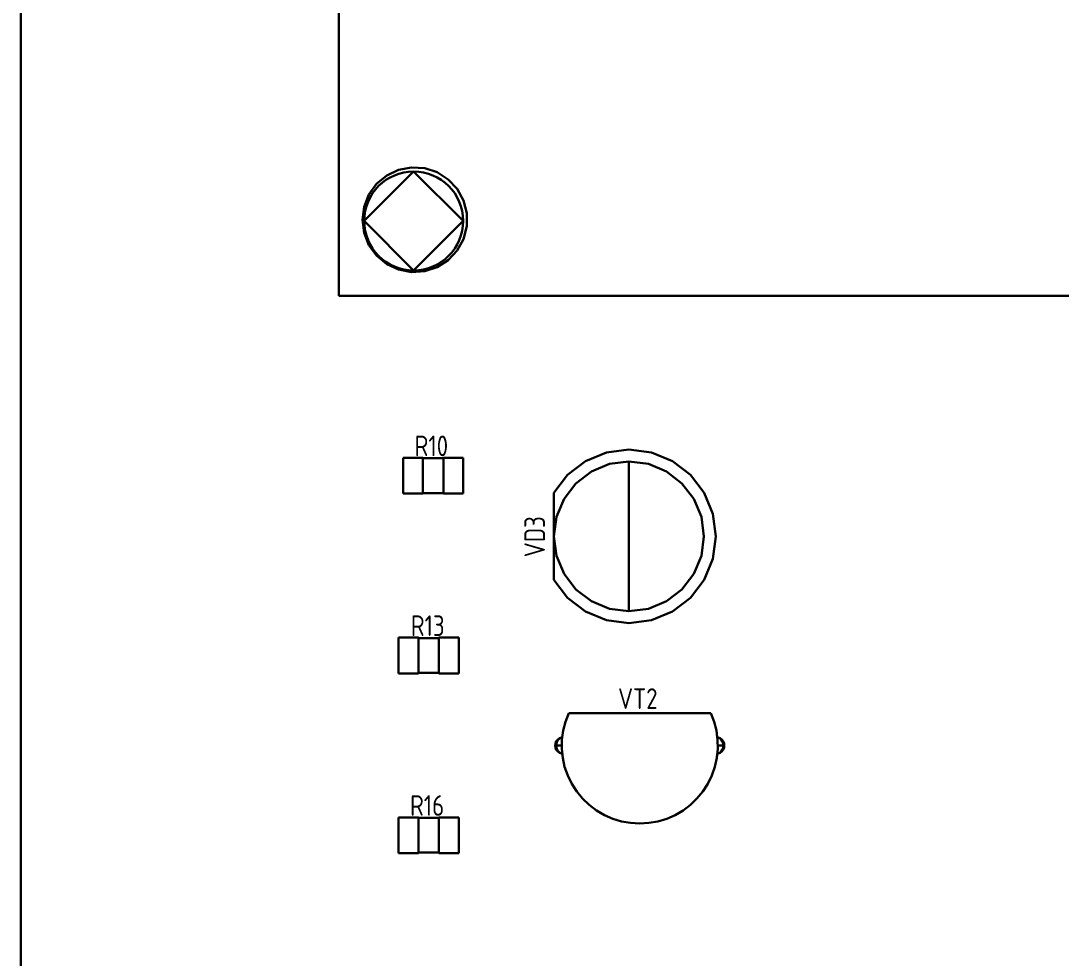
# Model space of a CAD drawing. Extents: x 346 to 4955, y 45 to 639.
# Drawn here: x 3308.2 to 3377.6, y 368.6 to 431.1 of the extents above; entities that cross this region are included whole.
import ezdxf

# ---------------------------------------------------------------- set-up
doc = ezdxf.new("R2010")
doc.units = 0
doc.header["$MEASUREMENT"] = 0
doc.layers.get('0').update_dxf_attribs({"linetype": 'CONTINUOUS'})
doc.styles.add('GOST type A0', font='gost.TTF', dxfattribs={"oblique": 15, "height": 3.5})

msp = doc.modelspace()

# ---------------------------------------------------------------- linework, layer by layer
at = {"lineweight": 30}
msp.add_line((3308.172, 576.79), (3308.172, 215.59), dxfattribs=at)
at = {"color": 7, "lineweight": 30}
for p, q in [((3329.372, 532.79), (3329.372, 412.79)), ((3329.372, 532.79), (3329.372, 412.79)), ((3329.372, 532.79), (3329.372, 412.79)), ((3329.372, 532.79), (3329.372, 412.79)), ((3333.37, 421.198), (3332.576, 420.826)), ((3333.37, 421.198), (3332.576, 420.826)), ((3334.232, 421.364), (3333.37, 421.198)), ((3334.232, 421.364), (3333.37, 421.198)), ((3335.108, 421.308), (3334.232, 421.364)), ((3335.108, 421.308), (3334.232, 421.364)), ((3335.942, 421.036), (3335.108, 421.308)), ((3335.942, 421.036), (3335.108, 421.308)), ((3334.372, 421.09), (3331.072, 417.79)), ((3332.576, 420.826), (3331.9, 420.266)), ((3332.576, 420.826), (3331.9, 420.266)), ((3337.672, 417.79), (3334.372, 421.09)), ((3336.682, 420.566), (3335.942, 421.036)), ((3336.682, 420.566), (3335.942, 421.036)), ((3337.284, 419.928), (3336.682, 420.566)), ((3337.284, 419.928), (3336.682, 420.566)), ((3331.9, 420.266), (3331.384, 419.556)), ((3331.9, 420.266), (3331.384, 419.556)), ((3337.706, 419.158), (3337.284, 419.928)), ((3337.706, 419.158), (3337.284, 419.928)), ((3331.384, 419.556), (3331.062, 418.74)), ((3331.384, 419.556), (3331.062, 418.74)), ((3337.924, 418.308), (3337.706, 419.158)), ((3337.924, 418.308), (3337.706, 419.158)), ((3331.062, 418.74), (3330.952, 417.87)), ((3331.062, 418.74), (3330.952, 417.87)), ((3331.062, 417), (3330.952, 417.87)), ((3331.062, 417), (3330.952, 417.87)), ((3331.072, 417.79), (3334.372, 414.49)), ((3334.372, 414.49), (3337.672, 417.79)), ((3337.924, 417.432), (3337.924, 418.308)), ((3337.924, 417.432), (3337.924, 418.308)), ((3337.924, 417.432), (3337.706, 416.582)), ((3337.924, 417.432), (3337.706, 416.582)), ((3331.384, 416.184), (3331.062, 417)), ((3331.384, 416.184), (3331.062, 417)), ((3337.706, 416.582), (3337.284, 415.812)), ((3337.706, 416.582), (3337.284, 415.812)), ((3331.9, 415.474), (3331.384, 416.184)), ((3331.9, 415.474), (3331.384, 416.184)), ((3337.284, 415.812), (3336.682, 415.174)), ((3337.284, 415.812), (3336.682, 415.174)), ((3332.576, 414.914), (3331.9, 415.474)), ((3332.576, 414.914), (3331.9, 415.474)), ((3336.682, 415.174), (3335.942, 414.704)), ((3336.682, 415.174), (3335.942, 414.704)), ((3333.37, 414.542), (3332.576, 414.914)), ((3333.37, 414.542), (3332.576, 414.914)), ((3334.232, 414.376), (3333.37, 414.542)), ((3334.232, 414.376), (3333.37, 414.542)), ((3335.108, 414.432), (3334.232, 414.376)), ((3335.108, 414.432), (3334.232, 414.376)), ((3335.942, 414.704), (3335.108, 414.432)), ((3335.942, 414.704), (3335.108, 414.432)), ((3329.372, 412.79), (3525.372, 412.79)), ((3525.372, 412.79), (3329.372, 412.79)), ((3329.372, 412.79), (3525.372, 412.79)), ((3525.372, 412.79), (3329.372, 412.79)), ((3348.732, 402.54), (3347.232, 402.342)), ((3347.232, 402.342), (3348.732, 402.54)), ((3348.732, 402.54), (3347.232, 402.342)), ((3347.232, 402.342), (3348.732, 402.54)), ((3350.234, 402.342), (3348.732, 402.54)), ((3348.732, 402.54), (3350.234, 402.342)), ((3350.234, 402.342), (3348.732, 402.54)), ((3348.732, 402.54), (3350.234, 402.342)), ((3333.67, 401.984), (3333.67, 399.596)), ((3334.99, 401.984), (3333.67, 401.984)), ((3333.67, 401.984), (3333.67, 399.596)), ((3333.67, 401.984), (3334.99, 401.984)), ((3333.67, 401.984), (3333.67, 399.596)), ((3334.99, 401.984), (3333.67, 401.984)), ((3333.67, 401.984), (3333.67, 399.596)), ((3333.67, 401.984), (3334.99, 401.984)), ((3334.99, 401.95), (3334.99, 401.984)), ((3334.99, 401.984), (3334.99, 399.596)), ((3334.99, 401.95), (3334.99, 401.984)), ((3334.99, 401.984), (3334.99, 399.596)), ((3336.362, 401.95), (3334.99, 401.95)), ((3334.99, 401.95), (3336.362, 401.95)), ((3336.362, 401.95), (3334.99, 401.95)), ((3334.99, 401.95), (3336.362, 401.95)), ((3337.682, 401.984), (3336.362, 401.984)), ((3336.362, 401.984), (3336.362, 401.95)), ((3336.362, 401.984), (3336.362, 399.596)), ((3336.362, 401.984), (3337.682, 401.984)), ((3337.682, 401.984), (3336.362, 401.984)), ((3336.362, 401.984), (3336.362, 401.95)), ((3336.362, 401.984), (3336.362, 399.596)), ((3336.362, 401.984), (3337.682, 401.984)), ((3337.682, 399.596), (3337.682, 401.984)), ((3337.682, 401.984), (3337.682, 399.596)), ((3337.682, 399.596), (3337.682, 401.984)), ((3337.682, 401.984), (3337.682, 399.596)), ((3345.834, 401.764), (3344.634, 400.844)), ((3344.634, 400.844), (3345.834, 401.764)), ((3345.834, 401.764), (3344.634, 400.844)), ((3344.634, 400.844), (3345.834, 401.764)), ((3347.232, 402.342), (3345.834, 401.764)), ((3345.834, 401.764), (3347.232, 402.342)), ((3347.232, 402.342), (3345.834, 401.764)), ((3345.834, 401.764), (3347.232, 402.342)), ((3351.632, 401.764), (3350.234, 402.342)), ((3350.234, 402.342), (3351.632, 401.764)), ((3351.632, 401.764), (3350.234, 402.342)), ((3350.234, 402.342), (3351.632, 401.764)), ((3352.834, 400.842), (3351.632, 401.764)), ((3351.632, 401.764), (3352.834, 400.842)), ((3352.834, 400.842), (3351.632, 401.764)), ((3351.632, 401.764), (3352.834, 400.842)), ((3345.196, 400.276), (3346.232, 401.07)), ((3345.196, 400.276), (3346.232, 401.07)), ((3346.232, 401.07), (3347.438, 401.57)), ((3346.232, 401.07), (3347.438, 401.57)), ((3347.438, 401.57), (3348.732, 401.74)), ((3347.438, 401.57), (3348.732, 401.74)), ((3348.732, 401.74), (3350.026, 401.57)), ((3348.732, 401.74), (3348.732, 401.57)), ((3348.732, 401.74), (3350.026, 401.57)), ((3348.732, 401.74), (3348.732, 401.57)), ((3348.732, 401.07), (3348.732, 401.57)), ((3348.732, 401.07), (3348.732, 401.57)), ((3348.732, 400.276), (3348.732, 401.07)), ((3348.732, 400.276), (3348.732, 401.07)), ((3350.026, 401.57), (3351.232, 401.07)), ((3350.026, 401.57), (3351.232, 401.07)), ((3351.232, 401.07), (3352.268, 400.276)), ((3351.232, 401.07), (3352.268, 400.276)), ((3344.634, 400.844), (3343.712, 399.646)), ((3343.712, 399.646), (3344.634, 400.844)), ((3344.634, 400.844), (3343.712, 399.646)), ((3343.712, 399.646), (3344.634, 400.844)), ((3353.756, 399.64), (3352.834, 400.842)), ((3352.834, 400.842), (3353.756, 399.64)), ((3353.756, 399.64), (3352.834, 400.842)), ((3352.834, 400.842), (3353.756, 399.64)), ((3344.402, 399.24), (3345.196, 400.276)), ((3344.402, 399.24), (3345.196, 400.276)), ((3348.732, 399.24), (3348.732, 400.276)), ((3348.732, 399.24), (3348.732, 400.276)), ((3352.268, 400.276), (3353.062, 399.24)), ((3352.268, 400.276), (3353.062, 399.24)), ((3333.67, 399.596), (3334.99, 399.596)), ((3333.67, 399.596), (3334.99, 399.596)), ((3333.67, 399.596), (3334.99, 399.596)), ((3333.67, 399.596), (3334.99, 399.596)), ((3334.99, 399.596), (3334.99, 399.63)), ((3334.99, 399.63), (3336.362, 399.63)), ((3334.99, 399.63), (3336.362, 399.63)), ((3334.99, 399.596), (3334.99, 399.63)), ((3334.99, 399.63), (3336.362, 399.63)), ((3334.99, 399.63), (3336.362, 399.63)), ((3336.362, 399.63), (3336.362, 399.596)), ((3336.362, 399.63), (3336.362, 399.596)), ((3336.362, 399.596), (3337.682, 399.596)), ((3336.362, 399.596), (3337.682, 399.596)), ((3336.362, 399.596), (3337.682, 399.596)), ((3336.362, 399.596), (3337.682, 399.596)), ((3343.712, 399.646), (3343.712, 393.836)), ((3343.712, 399.646), (3343.712, 393.836)), ((3343.712, 399.646), (3343.712, 393.836)), ((3343.712, 399.646), (3343.712, 393.836)), ((3343.902, 398.034), (3344.402, 399.24)), ((3343.902, 398.034), (3344.402, 399.24)), ((3348.732, 398.034), (3348.732, 399.24)), ((3348.732, 398.034), (3348.732, 399.24)), ((3353.062, 399.24), (3353.562, 398.034)), ((3353.062, 399.24), (3353.562, 398.034)), ((3354.334, 398.242), (3353.756, 399.64)), ((3353.756, 399.64), (3354.334, 398.242)), ((3354.334, 398.242), (3353.756, 399.64)), ((3353.756, 399.64), (3354.334, 398.242)), ((3343.732, 396.74), (3343.902, 398.034)), ((3343.732, 396.74), (3343.902, 398.034)), ((3348.732, 396.74), (3348.732, 398.034)), ((3348.732, 396.74), (3348.732, 398.034)), ((3353.562, 398.034), (3353.732, 396.74)), ((3353.562, 398.034), (3353.732, 396.74)), ((3354.532, 396.74), (3354.334, 398.242)), ((3354.334, 398.242), (3354.532, 396.74)), ((3354.532, 396.74), (3354.334, 398.242)), ((3354.334, 398.242), (3354.532, 396.74)), ((3343.732, 396.74), (3343.902, 395.446)), ((3343.732, 396.74), (3343.902, 395.446)), ((3348.732, 395.446), (3348.732, 396.74)), ((3348.732, 395.446), (3348.732, 396.74)), ((3353.562, 395.446), (3353.732, 396.74)), ((3353.562, 395.446), (3353.732, 396.74)), ((3354.334, 395.24), (3354.532, 396.74)), ((3354.334, 395.24), (3354.532, 396.74)), ((3354.334, 395.24), (3354.532, 396.74)), ((3354.334, 395.24), (3354.532, 396.74)), ((3343.902, 395.446), (3344.402, 394.24)), ((3343.902, 395.446), (3344.402, 394.24)), ((3348.732, 394.24), (3348.732, 395.446)), ((3348.732, 394.24), (3348.732, 395.446)), ((3353.062, 394.24), (3353.562, 395.446)), ((3353.062, 394.24), (3353.562, 395.446)), ((3353.756, 393.84), (3354.334, 395.24)), ((3353.756, 393.84), (3354.334, 395.24)), ((3353.756, 393.84), (3354.334, 395.24)), ((3353.756, 393.84), (3354.334, 395.24)), ((3344.402, 394.24), (3345.196, 393.204)), ((3344.402, 394.24), (3345.196, 393.204)), ((3348.732, 393.204), (3348.732, 394.24)), ((3348.732, 393.204), (3348.732, 394.24)), ((3352.268, 393.204), (3353.062, 394.24)), ((3352.268, 393.204), (3353.062, 394.24)), ((3343.712, 393.836), (3344.634, 392.636)), ((3343.712, 393.836), (3344.634, 392.636)), ((3343.712, 393.836), (3344.634, 392.636)), ((3343.712, 393.836), (3344.634, 392.636)), ((3352.834, 392.638), (3353.756, 393.84)), ((3352.834, 392.638), (3353.756, 393.84)), ((3352.834, 392.638), (3353.756, 393.84)), ((3352.834, 392.638), (3353.756, 393.84)), ((3345.196, 393.204), (3346.232, 392.41)), ((3345.196, 393.204), (3346.232, 392.41)), ((3348.732, 392.41), (3348.732, 393.204)), ((3348.732, 392.41), (3348.732, 393.204)), ((3351.232, 392.41), (3352.268, 393.204)), ((3351.232, 392.41), (3352.268, 393.204)), ((3344.634, 392.636), (3345.834, 391.716)), ((3344.634, 392.636), (3345.834, 391.716)), ((3344.634, 392.636), (3345.834, 391.716)), ((3344.634, 392.636), (3345.834, 391.716)), ((3346.232, 392.41), (3347.438, 391.91)), ((3346.232, 392.41), (3347.438, 391.91)), ((3348.732, 391.91), (3348.732, 392.41)), ((3348.732, 391.91), (3348.732, 392.41)), ((3350.026, 391.91), (3351.232, 392.41)), ((3350.026, 391.91), (3351.232, 392.41)), ((3351.632, 391.718), (3352.834, 392.638)), ((3351.632, 391.718), (3352.834, 392.638)), ((3351.632, 391.718), (3352.834, 392.638)), ((3351.632, 391.718), (3352.834, 392.638)), ((3345.834, 391.716), (3347.232, 391.138)), ((3345.834, 391.716), (3347.232, 391.138)), ((3345.834, 391.716), (3347.232, 391.138)), ((3345.834, 391.716), (3347.232, 391.138)), ((3347.438, 391.91), (3348.732, 391.74)), ((3347.438, 391.91), (3348.732, 391.74)), ((3348.732, 391.74), (3350.026, 391.91)), ((3348.732, 391.91), (3348.732, 391.74)), ((3348.732, 391.74), (3350.026, 391.91)), ((3348.732, 391.91), (3348.732, 391.74)), ((3350.234, 391.138), (3351.632, 391.718)), ((3350.234, 391.138), (3351.632, 391.718)), ((3350.234, 391.138), (3351.632, 391.718)), ((3350.234, 391.138), (3351.632, 391.718)), ((3347.232, 391.138), (3348.732, 390.94)), ((3347.232, 391.138), (3348.732, 390.94)), ((3347.232, 391.138), (3348.732, 390.94)), ((3347.232, 391.138), (3348.732, 390.94)), ((3348.732, 390.94), (3350.234, 391.138)), ((3348.732, 390.94), (3350.234, 391.138)), ((3348.732, 390.94), (3350.234, 391.138)), ((3348.732, 390.94), (3350.234, 391.138)), ((3333.366, 389.984), (3333.366, 387.596)), ((3334.686, 389.984), (3333.366, 389.984)), ((3333.366, 389.984), (3333.366, 387.596)), ((3333.366, 389.984), (3334.686, 389.984)), ((3333.366, 389.984), (3333.366, 387.596)), ((3334.686, 389.984), (3333.366, 389.984)), ((3333.366, 389.984), (3333.366, 387.596)), ((3333.366, 389.984), (3334.686, 389.984)), ((3334.686, 389.95), (3334.686, 389.984)), ((3334.686, 389.984), (3334.686, 387.596)), ((3334.686, 389.95), (3334.686, 389.984)), ((3334.686, 389.984), (3334.686, 387.596)), ((3337.378, 389.984), (3336.058, 389.984)), ((3336.058, 389.984), (3336.058, 389.95)), ((3336.058, 389.984), (3336.058, 387.596)), ((3336.058, 389.984), (3337.378, 389.984)), ((3337.378, 389.984), (3336.058, 389.984)), ((3336.058, 389.984), (3336.058, 389.95)), ((3336.058, 389.984), (3336.058, 387.596)), ((3336.058, 389.984), (3337.378, 389.984)), ((3337.378, 387.596), (3337.378, 389.984)), ((3337.378, 389.984), (3337.378, 387.596)), ((3337.378, 387.596), (3337.378, 389.984)), ((3337.378, 389.984), (3337.378, 387.596)), ((3336.058, 389.95), (3334.686, 389.95)), ((3334.686, 389.95), (3336.058, 389.95)), ((3336.058, 389.95), (3334.686, 389.95)), ((3334.686, 389.95), (3336.058, 389.95)), ((3333.366, 387.596), (3334.686, 387.596)), ((3333.366, 387.596), (3334.686, 387.596)), ((3333.366, 387.596), (3334.686, 387.596)), ((3333.366, 387.596), (3334.686, 387.596)), ((3334.686, 387.596), (3334.686, 387.63)), ((3334.686, 387.63), (3336.058, 387.63)), ((3334.686, 387.63), (3336.058, 387.63)), ((3334.686, 387.596), (3334.686, 387.63)), ((3334.686, 387.63), (3336.058, 387.63)), ((3334.686, 387.63), (3336.058, 387.63)), ((3336.058, 387.63), (3336.058, 387.596)), ((3336.058, 387.63), (3336.058, 387.596)), ((3336.058, 387.596), (3337.378, 387.596)), ((3336.058, 387.596), (3337.378, 387.596)), ((3336.058, 387.596), (3337.378, 387.596)), ((3336.058, 387.596), (3337.378, 387.596)), ((3344.714, 384.94), (3344.494, 384.37)), ((3344.714, 384.94), (3344.494, 384.37)), ((3344.714, 384.94), (3344.494, 384.37)), ((3344.714, 384.94), (3344.494, 384.37)), ((3354.19, 384.94), (3344.714, 384.94)), ((3354.19, 384.94), (3344.714, 384.94)), ((3354.19, 384.94), (3344.714, 384.94)), ((3354.19, 384.94), (3344.714, 384.94)), ((3354.41, 384.37), (3354.19, 384.94)), ((3354.41, 384.37), (3354.19, 384.94)), ((3354.41, 384.37), (3354.19, 384.94)), ((3354.41, 384.37), (3354.19, 384.94)), ((3344.342, 383.776), (3344.26, 383.17)), ((3344.342, 383.776), (3344.26, 383.17)), ((3344.342, 383.776), (3344.28, 383.326)), ((3344.342, 383.776), (3344.28, 383.326)), ((3344.494, 384.37), (3344.342, 383.776)), ((3344.494, 384.37), (3344.342, 383.776)), ((3344.494, 384.37), (3344.342, 383.776)), ((3344.494, 384.37), (3344.342, 383.776)), ((3354.562, 383.776), (3354.41, 384.37)), ((3354.562, 383.776), (3354.41, 384.37)), ((3354.562, 383.776), (3354.41, 384.37)), ((3354.562, 383.776), (3354.41, 384.37)), ((3354.624, 383.32), (3354.562, 383.776)), ((3354.644, 383.17), (3354.562, 383.776)), ((3354.624, 383.32), (3354.562, 383.776)), ((3354.644, 383.17), (3354.562, 383.776)), ((3343.888, 383.06), (3343.832, 382.924)), ((3343.888, 383.06), (3343.832, 382.924)), ((3343.888, 383.06), (3343.832, 382.924)), ((3343.888, 383.06), (3343.832, 382.924)), ((3343.978, 383.176), (3343.888, 383.06)), ((3343.978, 383.176), (3343.888, 383.06)), ((3343.978, 383.176), (3343.888, 383.06)), ((3343.978, 383.176), (3343.888, 383.06)), ((3343.944, 383.06), (3343.89, 382.924)), ((3343.944, 383.06), (3343.89, 382.924)), ((3344.03, 383.176), (3343.944, 383.06)), ((3344.03, 383.176), (3343.944, 383.06)), ((3344.092, 383.264), (3343.978, 383.176)), ((3344.092, 383.264), (3343.978, 383.176)), ((3344.092, 383.264), (3343.978, 383.176)), ((3344.092, 383.264), (3343.978, 383.176)), ((3344.142, 383.264), (3344.03, 383.176)), ((3344.142, 383.264), (3344.03, 383.176)), ((3344.228, 383.32), (3344.092, 383.264)), ((3344.228, 383.32), (3344.092, 383.264)), ((3344.228, 383.32), (3344.092, 383.264)), ((3344.228, 383.32), (3344.092, 383.264)), ((3344.272, 383.32), (3344.142, 383.264)), ((3344.272, 383.32), (3344.142, 383.264)), ((3344.28, 383.326), (3344.228, 383.32)), ((3344.28, 383.326), (3344.228, 383.32)), ((3344.28, 383.326), (3344.228, 383.32)), ((3344.28, 383.326), (3344.228, 383.32)), ((3344.26, 383.17), (3344.25, 382.558)), ((3344.26, 383.17), (3344.25, 382.558)), ((3344.28, 383.32), (3344.272, 383.32)), ((3344.28, 383.32), (3344.272, 383.32)), ((3354.676, 383.32), (3354.624, 383.326)), ((3354.624, 383.326), (3354.624, 383.32)), ((3354.676, 383.32), (3354.624, 383.326)), ((3354.676, 383.32), (3354.624, 383.326)), ((3354.624, 383.326), (3354.624, 383.32)), ((3354.676, 383.32), (3354.624, 383.326)), ((3354.632, 383.32), (3354.624, 383.32)), ((3354.632, 383.32), (3354.624, 383.32)), ((3354.762, 383.264), (3354.632, 383.32)), ((3354.762, 383.264), (3354.632, 383.32)), ((3354.654, 382.558), (3354.644, 383.17)), ((3354.654, 382.558), (3354.644, 383.17)), ((3354.812, 383.264), (3354.676, 383.32)), ((3354.812, 383.264), (3354.676, 383.32)), ((3354.812, 383.264), (3354.676, 383.32)), ((3354.812, 383.264), (3354.676, 383.32)), ((3354.874, 383.176), (3354.762, 383.264)), ((3354.874, 383.176), (3354.762, 383.264)), ((3354.928, 383.176), (3354.812, 383.264)), ((3354.928, 383.176), (3354.812, 383.264)), ((3354.928, 383.176), (3354.812, 383.264)), ((3354.928, 383.176), (3354.812, 383.264)), ((3354.96, 383.06), (3354.874, 383.176)), ((3354.96, 383.06), (3354.874, 383.176)), ((3355.016, 383.06), (3354.928, 383.176)), ((3355.016, 383.06), (3354.928, 383.176)), ((3355.016, 383.06), (3354.928, 383.176)), ((3355.016, 383.06), (3354.928, 383.176)), ((3355.014, 382.924), (3354.96, 383.06)), ((3355.014, 382.924), (3354.96, 383.06)), ((3355.072, 382.924), (3355.016, 383.06)), ((3355.072, 382.924), (3355.016, 383.06)), ((3355.072, 382.924), (3355.016, 383.06)), ((3355.072, 382.924), (3355.016, 383.06)), ((3343.832, 382.924), (3343.814, 382.78)), ((3343.832, 382.924), (3343.814, 382.78)), ((3343.832, 382.924), (3343.814, 382.78)), ((3343.832, 382.924), (3343.814, 382.78)), ((3343.814, 382.78), (3343.832, 382.636)), ((3343.832, 382.636), (3343.814, 382.78)), ((3343.82, 382.78), (3343.814, 382.78)), ((3343.814, 382.78), (3343.832, 382.636)), ((3343.832, 382.636), (3343.814, 382.78)), ((3343.82, 382.78), (3343.814, 382.78)), ((3343.84, 382.78), (3343.82, 382.78)), ((3343.84, 382.78), (3343.82, 382.78)), ((3343.832, 382.636), (3343.888, 382.5)), ((3343.888, 382.5), (3343.832, 382.636)), ((3343.832, 382.636), (3343.888, 382.5)), ((3343.888, 382.5), (3343.832, 382.636)), ((3343.874, 382.78), (3343.84, 382.78)), ((3343.874, 382.78), (3343.84, 382.78)), ((3343.89, 382.924), (3343.874, 382.78)), ((3343.89, 382.924), (3343.874, 382.78)), ((3343.89, 382.636), (3343.874, 382.78)), ((3344.254, 382.78), (3343.874, 382.78)), ((3343.89, 382.636), (3343.874, 382.78)), ((3344.254, 382.78), (3343.874, 382.78)), ((3343.888, 382.5), (3343.978, 382.386)), ((3343.978, 382.386), (3343.888, 382.5)), ((3343.888, 382.5), (3343.978, 382.386)), ((3343.978, 382.386), (3343.888, 382.5)), ((3343.944, 382.5), (3343.89, 382.636)), ((3343.944, 382.5), (3343.89, 382.636)), ((3344.03, 382.386), (3343.944, 382.5)), ((3344.03, 382.386), (3343.944, 382.5)), ((3343.978, 382.386), (3344.092, 382.296)), ((3344.092, 382.296), (3343.978, 382.386)), ((3343.978, 382.386), (3344.092, 382.296)), ((3344.092, 382.296), (3343.978, 382.386)), ((3344.142, 382.296), (3344.03, 382.386)), ((3344.142, 382.296), (3344.03, 382.386)), ((3344.312, 381.95), (3344.25, 382.558)), ((3344.312, 381.95), (3344.25, 382.558)), ((3354.654, 382.558), (3354.592, 381.95)), ((3354.654, 382.558), (3354.592, 381.95)), ((3355.03, 382.78), (3354.65, 382.78)), ((3355.03, 382.78), (3354.65, 382.78)), ((3354.874, 382.386), (3354.762, 382.296)), ((3354.874, 382.386), (3354.762, 382.296)), ((3354.812, 382.296), (3354.928, 382.386)), ((3354.928, 382.386), (3354.812, 382.296)), ((3354.812, 382.296), (3354.928, 382.386)), ((3354.928, 382.386), (3354.812, 382.296)), ((3354.96, 382.5), (3354.874, 382.386)), ((3354.96, 382.5), (3354.874, 382.386)), ((3354.928, 382.386), (3355.016, 382.5)), ((3355.016, 382.5), (3354.928, 382.386)), ((3354.928, 382.386), (3355.016, 382.5)), ((3355.016, 382.5), (3354.928, 382.386)), ((3355.014, 382.636), (3354.96, 382.5)), ((3355.014, 382.636), (3354.96, 382.5)), ((3355.03, 382.78), (3355.014, 382.924)), ((3355.03, 382.78), (3355.014, 382.924)), ((3355.03, 382.78), (3355.014, 382.636)), ((3355.03, 382.78), (3355.014, 382.636)), ((3355.016, 382.5), (3355.072, 382.636)), ((3355.072, 382.636), (3355.016, 382.5)), ((3355.016, 382.5), (3355.072, 382.636)), ((3355.072, 382.636), (3355.016, 382.5)), ((3355.064, 382.78), (3355.03, 382.78)), ((3355.064, 382.78), (3355.03, 382.78)), ((3355.084, 382.78), (3355.064, 382.78)), ((3355.084, 382.78), (3355.064, 382.78)), ((3355.09, 382.78), (3355.072, 382.924)), ((3355.09, 382.78), (3355.072, 382.924)), ((3355.09, 382.78), (3355.072, 382.924)), ((3355.09, 382.78), (3355.072, 382.924)), ((3355.072, 382.636), (3355.09, 382.78)), ((3355.09, 382.78), (3355.072, 382.636)), ((3355.072, 382.636), (3355.09, 382.78)), ((3355.09, 382.78), (3355.072, 382.636)), ((3355.09, 382.78), (3355.084, 382.78)), ((3355.09, 382.78), (3355.084, 382.78)), ((3344.092, 382.296), (3344.228, 382.24)), ((3344.228, 382.24), (3344.092, 382.296)), ((3344.092, 382.296), (3344.228, 382.24)), ((3344.228, 382.24), (3344.092, 382.296)), ((3344.272, 382.24), (3344.142, 382.296)), ((3344.272, 382.24), (3344.142, 382.296)), ((3344.228, 382.24), (3344.282, 382.234)), ((3344.282, 382.234), (3344.228, 382.24)), ((3344.228, 382.24), (3344.282, 382.234)), ((3344.282, 382.234), (3344.228, 382.24)), ((3344.282, 382.24), (3344.272, 382.24)), ((3344.282, 382.24), (3344.272, 382.24)), ((3344.282, 382.234), (3344.312, 381.95)), ((3344.282, 382.234), (3344.312, 381.95)), ((3344.312, 381.95), (3344.444, 381.354)), ((3344.444, 381.354), (3344.312, 381.95)), ((3344.312, 381.95), (3344.444, 381.354)), ((3344.444, 381.354), (3344.312, 381.95)), ((3354.46, 381.354), (3354.592, 381.95)), ((3354.592, 381.95), (3354.46, 381.354)), ((3354.46, 381.354), (3354.592, 381.95)), ((3354.592, 381.95), (3354.46, 381.354)), ((3354.592, 381.95), (3354.622, 382.24)), ((3354.592, 381.95), (3354.622, 382.24)), ((3354.622, 382.24), (3354.622, 382.234)), ((3354.622, 382.234), (3354.676, 382.24)), ((3354.632, 382.24), (3354.622, 382.24)), ((3354.676, 382.24), (3354.622, 382.234)), ((3354.622, 382.24), (3354.622, 382.234)), ((3354.622, 382.234), (3354.676, 382.24)), ((3354.632, 382.24), (3354.622, 382.24)), ((3354.676, 382.24), (3354.622, 382.234)), ((3354.762, 382.296), (3354.632, 382.24)), ((3354.762, 382.296), (3354.632, 382.24)), ((3354.676, 382.24), (3354.812, 382.296)), ((3354.812, 382.296), (3354.676, 382.24)), ((3354.676, 382.24), (3354.812, 382.296)), ((3354.812, 382.296), (3354.676, 382.24)), ((3344.444, 381.354), (3344.646, 380.776)), ((3344.646, 380.776), (3344.444, 381.354)), ((3344.444, 381.354), (3344.646, 380.776)), ((3344.646, 380.776), (3344.444, 381.354)), ((3354.258, 380.776), (3354.46, 381.354)), ((3354.46, 381.354), (3354.258, 380.776)), ((3354.258, 380.776), (3354.46, 381.354)), ((3354.46, 381.354), (3354.258, 380.776)), ((3344.646, 380.776), (3344.914, 380.226)), ((3344.914, 380.226), (3344.646, 380.776)), ((3344.646, 380.776), (3344.914, 380.226)), ((3344.914, 380.226), (3344.646, 380.776)), ((3353.99, 380.226), (3354.258, 380.776)), ((3354.258, 380.776), (3353.99, 380.226)), ((3353.99, 380.226), (3354.258, 380.776)), ((3354.258, 380.776), (3353.99, 380.226)), ((3344.914, 380.226), (3345.246, 379.712)), ((3345.246, 379.712), (3344.914, 380.226)), ((3344.914, 380.226), (3345.246, 379.712)), ((3345.246, 379.712), (3344.914, 380.226)), ((3345.246, 379.712), (3345.634, 379.238)), ((3345.634, 379.238), (3345.246, 379.712)), ((3345.246, 379.712), (3345.634, 379.238)), ((3345.634, 379.238), (3345.246, 379.712)), ((3353.27, 379.238), (3353.658, 379.712)), ((3353.658, 379.712), (3353.27, 379.238)), ((3353.27, 379.238), (3353.658, 379.712)), ((3353.658, 379.712), (3353.27, 379.238)), ((3353.658, 379.712), (3353.99, 380.226)), ((3353.99, 380.226), (3353.658, 379.712)), ((3353.658, 379.712), (3353.99, 380.226)), ((3353.99, 380.226), (3353.658, 379.712)), ((3345.634, 379.238), (3346.076, 378.816)), ((3346.076, 378.816), (3345.634, 379.238)), ((3345.634, 379.238), (3346.076, 378.816)), ((3346.076, 378.816), (3345.634, 379.238)), ((3352.828, 378.816), (3353.27, 379.238)), ((3353.27, 379.238), (3352.828, 378.816)), ((3352.828, 378.816), (3353.27, 379.238)), ((3353.27, 379.238), (3352.828, 378.816)), ((3346.076, 378.816), (3346.564, 378.448)), ((3346.564, 378.448), (3346.076, 378.816)), ((3346.076, 378.816), (3346.564, 378.448)), ((3346.564, 378.448), (3346.076, 378.816)), ((3346.564, 378.448), (3347.092, 378.138)), ((3347.092, 378.138), (3346.564, 378.448)), ((3346.564, 378.448), (3347.092, 378.138)), ((3347.092, 378.138), (3346.564, 378.448)), ((3351.812, 378.138), (3352.34, 378.448)), ((3352.34, 378.448), (3351.812, 378.138)), ((3351.812, 378.138), (3352.34, 378.448)), ((3352.34, 378.448), (3351.812, 378.138)), ((3352.34, 378.448), (3352.828, 378.816)), ((3352.828, 378.816), (3352.34, 378.448)), ((3352.34, 378.448), (3352.828, 378.816)), ((3352.828, 378.816), (3352.34, 378.448)), ((3333.366, 377.984), (3333.366, 375.596)), ((3334.686, 377.984), (3333.366, 377.984)), ((3333.366, 377.984), (3333.366, 375.596)), ((3333.366, 377.984), (3334.686, 377.984)), ((3333.366, 377.984), (3333.366, 375.596)), ((3334.686, 377.984), (3333.366, 377.984)), ((3333.366, 377.984), (3333.366, 375.596)), ((3333.366, 377.984), (3334.686, 377.984)), ((3334.686, 377.95), (3334.686, 377.984)), ((3334.686, 377.984), (3334.686, 375.596)), ((3334.686, 377.95), (3334.686, 377.984)), ((3334.686, 377.984), (3334.686, 375.596)), ((3336.058, 377.95), (3334.686, 377.95)), ((3334.686, 377.95), (3336.058, 377.95)), ((3336.058, 377.95), (3334.686, 377.95)), ((3334.686, 377.95), (3336.058, 377.95)), ((3337.378, 377.984), (3336.058, 377.984)), ((3336.058, 377.984), (3336.058, 377.95)), ((3336.058, 377.984), (3336.058, 375.596)), ((3336.058, 377.984), (3337.378, 377.984)), ((3337.378, 377.984), (3336.058, 377.984)), ((3336.058, 377.984), (3336.058, 377.95)), ((3336.058, 377.984), (3336.058, 375.596)), ((3336.058, 377.984), (3337.378, 377.984)), ((3337.378, 375.596), (3337.378, 377.984)), ((3337.378, 377.984), (3337.378, 375.596)), ((3337.378, 375.596), (3337.378, 377.984)), ((3337.378, 377.984), (3337.378, 375.596)), ((3347.092, 378.138), (3347.654, 377.894)), ((3347.654, 377.894), (3347.092, 378.138)), ((3347.092, 378.138), (3347.654, 377.894)), ((3347.654, 377.894), (3347.092, 378.138)), ((3347.654, 377.894), (3348.24, 377.716)), ((3348.24, 377.716), (3347.654, 377.894)), ((3347.654, 377.894), (3348.24, 377.716)), ((3348.24, 377.716), (3347.654, 377.894)), ((3348.24, 377.716), (3348.842, 377.61)), ((3348.842, 377.61), (3348.24, 377.716)), ((3348.24, 377.716), (3348.842, 377.61)), ((3348.842, 377.61), (3348.24, 377.716)), ((3348.842, 377.61), (3349.452, 377.574)), ((3349.452, 377.574), (3348.842, 377.61)), ((3348.842, 377.61), (3349.452, 377.574)), ((3349.452, 377.574), (3348.842, 377.61)), ((3349.452, 377.574), (3350.062, 377.61)), ((3350.062, 377.61), (3349.452, 377.574)), ((3349.452, 377.574), (3350.062, 377.61)), ((3350.062, 377.61), (3349.452, 377.574)), ((3350.062, 377.61), (3350.666, 377.716)), ((3350.666, 377.716), (3350.062, 377.61)), ((3350.062, 377.61), (3350.666, 377.716)), ((3350.666, 377.716), (3350.062, 377.61)), ((3350.666, 377.716), (3351.25, 377.894)), ((3351.25, 377.894), (3350.666, 377.716)), ((3350.666, 377.716), (3351.25, 377.894)), ((3351.25, 377.894), (3350.666, 377.716)), ((3351.25, 377.894), (3351.812, 378.138)), ((3351.812, 378.138), (3351.25, 377.894)), ((3351.25, 377.894), (3351.812, 378.138)), ((3351.812, 378.138), (3351.25, 377.894)), ((3333.366, 375.596), (3334.686, 375.596)), ((3333.366, 375.596), (3334.686, 375.596)), ((3333.366, 375.596), (3334.686, 375.596)), ((3333.366, 375.596), (3334.686, 375.596)), ((3334.686, 375.596), (3334.686, 375.63)), ((3334.686, 375.63), (3336.058, 375.63)), ((3334.686, 375.63), (3336.058, 375.63)), ((3334.686, 375.596), (3334.686, 375.63)), ((3334.686, 375.63), (3336.058, 375.63)), ((3334.686, 375.63), (3336.058, 375.63)), ((3336.058, 375.63), (3336.058, 375.596)), ((3336.058, 375.63), (3336.058, 375.596)), ((3336.058, 375.596), (3337.378, 375.596)), ((3336.058, 375.596), (3337.378, 375.596)), ((3336.058, 375.596), (3337.378, 375.596)), ((3336.058, 375.596), (3337.378, 375.596))]:
    msp.add_line(p, q, dxfattribs=at)
for start, end in [(90, 180), (0, 90), (180, 270), (270, 0)]:
    msp.add_arc((3334.372, 417.79), 3.3, start, end, dxfattribs=at)

# ---------------------------------------------------------------- texts
at = {"color": 7, "lineweight": 30, "style": 'GOST type A0'}
for s, p in [('R10', (3334.436, 402.088)), ('R13', (3334.184, 390.088)), ('VT2', (3348.006, 385.222)), ('R16', (3334.132, 378.088))]:
    msp.add_text(s, height=1.3796, dxfattribs=at).set_placement(p)
msp.add_text('VD3', height=1.3796, rotation=90, dxfattribs=at).set_placement((3343.133, 395.345))

doc.saveas('drawing.dxf')
